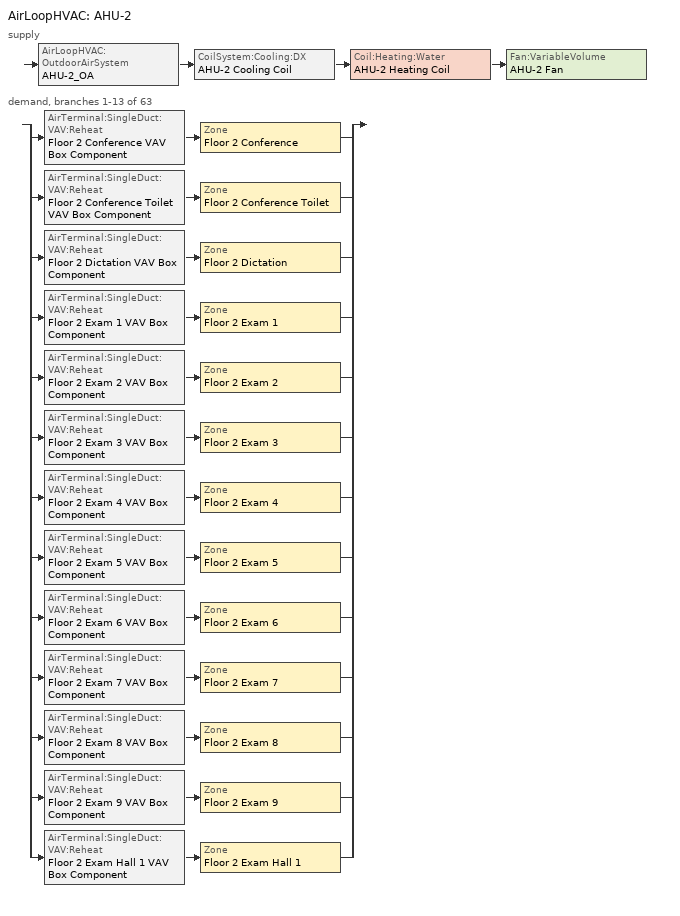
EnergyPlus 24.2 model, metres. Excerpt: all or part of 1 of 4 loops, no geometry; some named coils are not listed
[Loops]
AirLoopHVAC 'AHU-2'
 supply: AirLoopHVAC:OutdoorAirSystem 'AHU-2_OA' > CoilSystem:Cooling:DX 'AHU-2 Cooling Coil' > Coil:Heating:Water 'AHU-2 Heating Coil' > Fan:VariableVolume 'AHU-2 Fan'
 demand, branches 1-13 of 63: split
  | AirTerminal:SingleDuct:VAV:Reheat 'Floor 2 Conference VAV Box Component' > Zone 'Floor 2 Conference'
  | AirTerminal:SingleDuct:VAV:Reheat 'Floor 2 Conference Toilet VAV Box Component' > Zone 'Floor 2 Conference Toilet'
  | AirTerminal:SingleDuct:VAV:Reheat 'Floor 2 Dictation VAV Box Component' > Zone 'Floor 2 Dictation'
  | AirTerminal:SingleDuct:VAV:Reheat 'Floor 2 Exam 1 VAV Box Component' > Zone 'Floor 2 Exam 1'
  | AirTerminal:SingleDuct:VAV:Reheat 'Floor 2 Exam 2 VAV Box Component' > Zone 'Floor 2 Exam 2'
  | AirTerminal:SingleDuct:VAV:Reheat 'Floor 2 Exam 3 VAV Box Component' > Zone 'Floor 2 Exam 3'
  | AirTerminal:SingleDuct:VAV:Reheat 'Floor 2 Exam 4 VAV Box Component' > Zone 'Floor 2 Exam 4'
  | AirTerminal:SingleDuct:VAV:Reheat 'Floor 2 Exam 5 VAV Box Component' > Zone 'Floor 2 Exam 5'
  | AirTerminal:SingleDuct:VAV:Reheat 'Floor 2 Exam 6 VAV Box Component' > Zone 'Floor 2 Exam 6'
  | AirTerminal:SingleDuct:VAV:Reheat 'Floor 2 Exam 7 VAV Box Component' > Zone 'Floor 2 Exam 7'
  | AirTerminal:SingleDuct:VAV:Reheat 'Floor 2 Exam 8 VAV Box Component' > Zone 'Floor 2 Exam 8'
  | AirTerminal:SingleDuct:VAV:Reheat 'Floor 2 Exam 9 VAV Box Component' > Zone 'Floor 2 Exam 9'
  | AirTerminal:SingleDuct:VAV:Reheat 'Floor 2 Exam Hall 1 VAV Box Component' > Zone 'Floor 2 Exam Hall 1'
[EnergyManagementSystem:Sensor]
Name | Output:Variable or Output:Meter Index Key | Output:Variable or Output:Meter
ahu_2_OA_VRP | AHU-2 | Air System Outdoor Air Mechanical Ventilation Requested Mass Flow Rate
ahu_2_OA | AHU-2 | Air System Outdoor Air Mass Flow Rate
ahu_2_SUPPLY_FLOW | AHU-2_OA-AHU-2_CoolCNode | System Node Standard Density Volume Flow Rate
[DesignSpecification:ZoneAirDistribution] Zone Air Distribution Effectiveness in Cooling Mode=1; Zone Air Distribution Effectiveness in Heating Mode=1
Name | Minimum Zone Ventilation Efficiency
VAV_Zone_AirDistribution | 0.6
CM DSZAD Building
[Sizing:System]
AHU-2: Type of Load to Size On=Sensible; Design Outdoor Air Flow Rate {m3/s}=2.5121; Central Heating Maximum System Air Flow Ratio=1; Preheat Design Temperature {C}=7; Preheat Design Humidity Ratio {kgWater/kgDryAir}=0.008; Precool Design Temperature {C}=12.8; Precool Design Humidity Ratio {kgWater/kgDryAir}=0.008; Central Cooling Design Supply Air Temperature {C}=12.8; Central Heating Design Supply Air Temperature {C}=-15; Type of Zone Sum to Use=Coincident; 100% Outdoor Air in Cooling=No; 100% Outdoor Air in Heating=No; Central Cooling Design Supply Air Humidity Ratio {kgWater/kgDryAir}=0.0078; Central Heating Design Supply Air Humidity Ratio {kgWater/kgDryAir}=0.0078; Cooling Supply Air Flow Rate Method=DesignDay; Cooling Supply Air Flow Rate {m3/s}=0; Heating Supply Air Flow Rate Method=DesignDay; Heating Supply Air Flow Rate {m3/s}=0; System Outdoor Air Method=ZoneSum
[AirLoopHVAC]
AHU-2: Design Supply Air Flow Rate {m3/s}=AUTOSIZE
[SetpointManager:MixedAir] Control Variable=Temperature
Name | Setpoint Node or NodeList
AHU-2_CoolC SAT Manager | AHU-2_CoolC-AHU-2_HeatCNode
AHU-2_HeatC MixedAir Manager | AHU-2_HeatC-AHU-2 FanNode
AHU-2_OAMixed Air Temp Manager | AHU-2_OA-AHU-2_CoolCNode
[Controller:OutdoorAir]
AHU-2_OA_Controller: Minimum Outdoor Air Flow Rate {m3/s}=0; Maximum Outdoor Air Flow Rate {m3/s}=AUTOSIZE; Economizer Control Type=DifferentialEnthalpy; Economizer Control Action Type=ModulateFlow; Economizer Maximum Limit Dry-Bulb Temperature {C}=18.3; Economizer Maximum Limit Enthalpy {J/kg}=64000; Lockout Type=LockoutWithHeating; Minimum Limit Type=FixedMinimum; Minimum Outdoor Air Schedule=BLDG_OA_SCH; Minimum Fraction of Outdoor Air Schedule=BLDG_OA_FRAC_SCH; Maximum Fraction of Outdoor Air Schedule=AHU-2 Max OA Fraction; Mechanical Ventilation Controller=AHU-2_DCV
[CoilSystem:Cooling:DX]
AHU-2 Cooling Coil: Availability Schedule=Always_On; Cooling Coil=AHU-2 Cooling Coil
[Fan:VariableVolume]
AHU-2 Fan: Availability Schedule=HVACOperationSchd; Fan Total Efficiency=0.61165; Pressure Rise {Pa}=1314.72; Maximum Flow Rate {m3/s}=AUTOSIZE; Fan Power Minimum Flow Rate Input Method=FixedFlowRate; Fan Power Minimum Air Flow Rate {m3/s}=0; Motor Efficiency=0.941; Motor In Airstream Fraction=1; Fan Power Coefficient 1=0.0408; Fan Power Coefficient 2=0.088; Fan Power Coefficient 3=-0.0729; Fan Power Coefficient 4=0.9437; Fan Power Coefficient 5=0
[Controller:MechanicalVentilation]
AHU-2_DCV: BLDG_OA_SCH, Yes, Standard62.1VentilationRateProcedure, Floor 2 Conference, SZ DSOA Floor 2 Conference, CM DSZAD Building, Floor 2 Conference Toilet, SZ DSOA Floor 2 Conference Toilet, CM DSZAD Building, Floor 2 Dictation, SZ DSOA Floor 2 Dictation, CM DSZAD Building, Floor 2 Exam 1, SZ DSOA Floor 2 Exam 1, CM DSZAD Building, Floor 2 Exam 2, SZ DSOA Floor 2 Exam 2, CM DSZAD Building, Floor 2 Exam 3, SZ DSOA Floor 2 Exam 3, CM DSZAD Building, Floor 2 Exam 4, SZ DSOA Floor 2 Exam 4, CM DSZAD Building, Floor 2 Exam 5, SZ DSOA Floor 2 Exam 5, CM DSZAD Building, Floor 2 Exam 6, SZ DSOA Floor 2 Exam 6, CM DSZAD Building, Floor 2 Exam 7, SZ DSOA Floor 2 Exam 7, CM DSZAD Building, Floor 2 Exam 8, SZ DSOA Floor 2 Exam 8, CM DSZAD Building, Floor 2 Exam 9, SZ DSOA Floor 2 Exam 9, CM DSZAD Building, Floor 2 Exam Hall 1, SZ DSOA Floor 2 Exam Hall 1, CM DSZAD Building, Floor 2 Exam Hall 2, SZ DSOA Floor 2 Exam Hall 2, CM DSZAD Building, Floor 2 Exam Hall 3, SZ DSOA Floor 2 Exam Hall 3, CM DSZAD Building, Floor 2 Exam Hall 4, SZ DSOA Floor 2 Exam Hall 4, CM DSZAD Building, Floor 2 Exam Hall 5, SZ DSOA Floor 2 Exam Hall 5, CM DSZAD Building, Floor 2 Exam Hall 6, SZ DSOA Floor 2 Exam Hall 6, CM DSZAD Building, Floor 2 Janitor, SZ DSOA Floor 2 Janitor, CM DSZAD Building, Floor 2 Lounge, SZ DSOA Floor 2 Lounge, CM DSZAD Building, Floor 2 Nurse Station 1, SZ DSOA Floor 2 Nurse Station 1, CM DSZAD Building, Floor 2 Nurse Station 2, SZ DSOA Floor 2 Nurse Station 2, CM DSZAD Building, Floor 2 Office, SZ DSOA Floor 2 Office, CM DSZAD Building, Floor 2 Office Hall, SZ DSOA Floor 2 Office Hall, CM DSZAD Building, Floor 2 Reception, SZ DSOA Floor 2 Reception, CM DSZAD Building, Floor 2 Reception Hall, SZ DSOA Floor 2 Reception Hall, CM DSZAD Building, Floor 2 Reception Toilet, SZ DSOA Floor 2 Reception Toilet, CM DSZAD Building, Floor 2 Scheduling 1, SZ DSOA Floor 2 Scheduling 1, CM DSZAD Building, Floor 2 Scheduling 2, SZ DSOA Floor 2 Scheduling 2, CM DSZAD Building, Floor 2 Storage 1, SZ DSOA Floor 2 Storage 1, CM DSZAD Building, Floor 2 Storage 2, SZ DSOA Floor 2 Storage 2, CM DSZAD Building, Floor 2 Storage 3, SZ DSOA Floor 2 Storage 3, CM DSZAD Building, Floor 2 Utility, SZ DSOA Floor 2 Utility, CM DSZAD Building, Floor 2 Work, SZ DSOA Floor 2 Work, CM DSZAD Building, Floor 2 Work Hall, SZ DSOA Floor 2 Work Hall, CM DSZAD Building, Floor 2 Work Toilet, SZ DSOA Floor 2 Work Toilet, CM DSZAD Building, Floor 2 X-Ray, SZ DSOA Floor 2 X-Ray, CM DSZAD Building, Floor 3 Dressing Room, SZ DSOA Floor 3 Dressing Room, CM DSZAD Building, Floor 3 Elevator Hall, SZ DSOA Floor 3 Elevator Hall, CM DSZAD Building, Floor 3 Humid, SZ DSOA Floor 3 Humid, CM DSZAD Building, Floor 3 Janitor, SZ DSOA Floor 3 Janitor, CM DSZAD Building, Floor 3 Locker, SZ DSOA Floor 3 Locker, CM DSZAD Building, Floor 3 Lounge, SZ DSOA Floor 3 Lounge, CM DSZAD Building, Floor 3 Lounge Toilet, SZ DSOA Floor 3 Lounge Toilet, CM DSZAD Building, Floor 3 Mechanical, SZ DSOA Floor 3 Mechanical, CM DSZAD Building, Floor 3 Mechanical Hall, SZ DSOA Floor 3 Mechanical Hall, CM DSZAD Building, Floor 3 Office, SZ DSOA Floor 3 Office, CM DSZAD Building, Floor 3 Office Hall, SZ DSOA Floor 3 Office Hall, CM DSZAD Building, Floor 3 Office Toilet, SZ DSOA Floor 3 Office Toilet, CM DSZAD Building, Floor 3 Physical Therapy 1, SZ DSOA Floor 3 Physical Therapy 1, CM DSZAD Building, Floor 3 Physical Therapy 2, SZ DSOA Floor 3 Physical Therapy 2, CM DSZAD Building, Floor 3 Physical Therapy Toilet, SZ DSOA Floor 3 Physical Therapy Toilet, CM DSZAD Building, Floor 3 Storage 1, SZ DSOA Floor 3 Storage 1, CM DSZAD Building, Floor 3 Storage 2, SZ DSOA Floor 3 Storage 2, CM DSZAD Building, Floor 3 Treatment, SZ DSOA Floor 3 Treatment, CM DSZAD Building, Floor 3 Undeveloped 1, SZ DSOA Floor 3 Undeveloped 1, CM DSZAD Building, Floor 3 Undeveloped 2, SZ DSOA Floor 3 Undeveloped 2, CM DSZAD Building, Floor 3 Utility, SZ DSOA Floor 3 Utility, CM DSZAD Building, Floor 3 Work, SZ DSOA Floor 3 Work, CM DSZAD Building, NE Stair, SZ DSOA NE Stair, CM DSZAD Building, NW Elevator, SZ DSOA NW Elevator, CM DSZAD Building, NW Stair, SZ DSOA NW Stair, CM DSZAD Building, SW Stair, SZ DSOA SW Stair, CM DSZAD Building
[Coil:Cooling:DX:TwoSpeed]
AHU-2 Cooling Coil: Availability Schedule=Always_On; High Speed Gross Rated Total Cooling Capacity {W}=AUTOSIZE; High Speed Rated Sensible Heat Ratio=AUTOSIZE; High Speed Gross Rated Cooling COP {W/W}=3.46437; High Speed Rated Air Flow Rate {m3/s}=AUTOSIZE; Total Cooling Capacity Function of Temperature Curve=LgDX_OpHC_CapFT; Total Cooling Capacity Function of Flow Fraction Curve=LgDX_OpHC_CapFF; Energy Input Ratio Function of Temperature Curve=LgDX_OpHC_EIRFT; Energy Input Ratio Function of Flow Fraction Curve=LgDX_OpHC_EIRFF; Part Load Fraction Correlation Curve=LgDX_OpHC_PLR; Low Speed Gross Rated Total Cooling Capacity {W}=AUTOSIZE; Low Speed Gross Rated Sensible Heat Ratio=AUTOSIZE; Low Speed Gross Rated Cooling COP {W/W}=3.46437; Low Speed Rated Air Flow Rate {m3/s}=AUTOSIZE; Low Speed Total Cooling Capacity Function of Temperature Curve=LgDX_OpHC_CapFT; Low Speed Energy Input Ratio Function of Temperature Curve=LgDX_OpHC_EIRFT
[Coil:Heating:Water]
AHU-2 Heating Coil: Availability Schedule=Always_On; U-Factor Times Area Value {W/K}=AUTOSIZE; Maximum Water Flow Rate {m3/s}=AUTOSIZE; Performance Input Method=UFactorTimesAreaAndDesignWaterFlowRate; Rated Capacity {W}=AUTOSIZE; Rated Inlet Water Temperature {C}=82.22; Rated Inlet Air Temperature {C}=-20; Rated Outlet Water Temperature {C}=54.44; Rated Outlet Air Temperature {C}=12.8
[Controller:WaterCoil]
AHU-2_HeatC_Controller: Control Variable=Temperature; Action=NORMAL; Actuator Variable=FLOW; Controller Convergence Tolerance {deltaC}=0.0001; Maximum Actuated Flow {m3/s}=AUTOSIZE; Minimum Actuated Flow {m3/s}=0
[Sizing:Zone] Zone Cooling Design Supply Air Temperature Input Method=SupplyAirTemperature; Zone Cooling Design Supply Air Temperature {C}=12.8; Zone Heating Design Supply Air Temperature Input Method=SupplyAirTemperature; Zone Heating Design Supply Air Temperature {C}=40; Zone Cooling Design Supply Air Humidity Ratio {kgWater/kgDryAir}=0.0085; Zone Heating Design Supply Air Humidity Ratio {kgWater/kgDryAir}=0.008; Cooling Design Air Flow Rate {m3/s}=0; Cooling Minimum Air Flow Fraction=0; Heating Design Air Flow Method=DesignDay; Heating Design Air Flow Rate {m3/s}=0; Design Specification Zone Air Distribution Object=VAV_Zone_AirDistribution; Zone Load Sizing Method=Sensible Load Only No Latent Load; Zone Latent Cooling Design Supply Air Humidity Ratio Input Method=HumidityRatioDifference; Zone Cooling Design Supply Air Humidity Ratio Difference {kgWater/kgDryAir}=0.005; Zone Latent Heating Design Supply Air Humidity Ratio Input Method=HumidityRatioDifference; Zone Humidification Design Supply Air Humidity Ratio Difference {kgWater/kgDryAir}=0.005
Name | Design Specification Outdoor Air Object | Cooling Design Air Flow Method | Cooling Minimum Air Flow per Zone Floor Area {m3/s-m2}
Floor 2 Conference | SZ DSOA Floor 2 Conference | DesignDay
Floor 2 Conference Toilet | SZ DSOA Floor 2 Conference Toilet | DesignDayWithLimit | 0
Floor 2 Dictation | SZ DSOA Floor 2 Dictation | DesignDay
Floor 2 Exam 1 | SZ DSOA Floor 2 Exam 1 | DesignDayWithLimit | 0.00507968
Floor 2 Exam 2 | SZ DSOA Floor 2 Exam 2 | DesignDayWithLimit | 0.00507968
Floor 2 Exam 3 | SZ DSOA Floor 2 Exam 3 | DesignDayWithLimit | 0.00507968
Floor 2 Exam 4 | SZ DSOA Floor 2 Exam 4 | DesignDayWithLimit | 0.00507968
Floor 2 Exam 5 | SZ DSOA Floor 2 Exam 5 | DesignDayWithLimit | 0.00507968
Floor 2 Exam 6 | SZ DSOA Floor 2 Exam 6 | DesignDayWithLimit | 0.00507968
Floor 2 Exam 7 | SZ DSOA Floor 2 Exam 7 | DesignDayWithLimit | 0.00507968
Floor 2 Exam 8 | SZ DSOA Floor 2 Exam 8 | DesignDayWithLimit | 0.00507968
Floor 2 Exam 9 | SZ DSOA Floor 2 Exam 9 | DesignDayWithLimit | 0.00507968
Floor 2 Exam Hall 1 | SZ DSOA Floor 2 Exam Hall 1 | DesignDay
[DesignSpecification:OutdoorAir]
Name | Outdoor Air Method | Outdoor Air Flow per Zone Floor Area {m3/s-m2} | Outdoor Air Flow per Person {m3/s-person}
SZ DSOA Floor 2 Conference | Flow/Area | 0.0015748
SZ DSOA Floor 2 Conference Toilet; SZ DSOA Floor 2 Reception Toilet; SZ DSOA Floor 2 Work Toilet; SZ DSOA Floor 3 Lounge Toilet; SZ DSOA Floor 3 Mechanical; SZ DSOA Floor 3 Office Toilet; SZ DSOA Floor 3 Physical Therapy Toilet; SZ DSOA NW Elevator | Flow/Area | 0
SZ DSOA Floor 2 Dictation; SZ DSOA Floor 2 Office; SZ DSOA Floor 2 Scheduling 1; SZ DSOA Floor 2 Scheduling 2; SZ DSOA Floor 2 Work; SZ DSOA Floor 3 Dressing Room; SZ DSOA Floor 3 Humid; SZ DSOA Floor 3 Office; SZ DSOA Floor 3 Work | Flow/Area | 0.0004318
SZ DSOA Floor 2 Exam 1; SZ DSOA Floor 2 Exam 2; SZ DSOA Floor 2 Exam 3; SZ DSOA Floor 2 Exam 4; SZ DSOA Floor 2 Exam 5; SZ DSOA Floor 2 Exam 6; SZ DSOA Floor 2 Exam 7; SZ DSOA Floor 2 Exam 8; SZ DSOA Floor 2 Exam 9; SZ DSOA Floor 2 X-Ray; SZ DSOA Floor 3 Treatment | Flow/Area | 0.001524
SZ DSOA Floor 2 Exam Hall 1; SZ DSOA Floor 2 Exam Hall 2; SZ DSOA Floor 2 Exam Hall 3; SZ DSOA Floor 2 Exam Hall 4; SZ DSOA Floor 2 Exam Hall 5; SZ DSOA Floor 2 Exam Hall 6; SZ DSOA Floor 2 Office Hall; SZ DSOA Floor 2 Reception Hall; SZ DSOA Floor 2 Work Hall; SZ DSOA Floor 3 Elevator Hall; SZ DSOA Floor 3 Mechanical Hall; SZ DSOA Floor 3 Office Hall; SZ DSOA NE Stair; SZ DSOA NW Stair; SZ DSOA SW Stair | Flow/Area | 0.0003048
SZ DSOA Floor 2 Janitor; SZ DSOA Floor 2 Storage 1; SZ DSOA Floor 2 Storage 2; SZ DSOA Floor 2 Storage 3; SZ DSOA Floor 2 Utility; SZ DSOA Floor 3 Janitor; SZ DSOA Floor 3 Storage 1; SZ DSOA Floor 3 Storage 2; SZ DSOA Floor 3 Undeveloped 1; SZ DSOA Floor 3 Undeveloped 2; SZ DSOA Floor 3 Utility | Flow/Area | 0.000609599
SZ DSOA Floor 2 Lounge; SZ DSOA Floor 3 Locker; SZ DSOA Floor 3 Lounge | Flow/Area | 0.000685799
SZ DSOA Floor 2 Nurse Station 1; SZ DSOA Floor 2 Nurse Station 2 | Flow/Area | 0.000812799
SZ DSOA Floor 2 Reception | Sum | 0.0003048 | 0.00235974
SZ DSOA Floor 3 Physical Therapy 1; SZ DSOA Floor 3 Physical Therapy 2 | Sum | 0 | 0.00707921
[ZoneControl:Thermostat] Control Type Schedule=Dual Zone Control Type Sched
Name | Zone or ZoneList | Control 1
Floor 2 Conference Thermostat | Floor 2 Conference | Floor 2 Conference Dual SP Control
Floor 2 Conference Toilet Thermostat | Floor 2 Conference Toilet | Floor 2 Conference Toilet Dual SP Control
Floor 2 Dictation Thermostat | Floor 2 Dictation | Floor 2 Dictation Dual SP Control
Floor 2 Exam 1 Thermostat | Floor 2 Exam 1 | Floor 2 Exam 1 Dual SP Control
Floor 2 Exam 2 Thermostat | Floor 2 Exam 2 | Floor 2 Exam 2 Dual SP Control
Floor 2 Exam 3 Thermostat | Floor 2 Exam 3 | Floor 2 Exam 3 Dual SP Control
Floor 2 Exam 4 Thermostat | Floor 2 Exam 4 | Floor 2 Exam 4 Dual SP Control
Floor 2 Exam 5 Thermostat | Floor 2 Exam 5 | Floor 2 Exam 5 Dual SP Control
Floor 2 Exam 6 Thermostat | Floor 2 Exam 6 | Floor 2 Exam 6 Dual SP Control
Floor 2 Exam 7 Thermostat | Floor 2 Exam 7 | Floor 2 Exam 7 Dual SP Control
Floor 2 Exam 8 Thermostat | Floor 2 Exam 8 | Floor 2 Exam 8 Dual SP Control
Floor 2 Exam 9 Thermostat | Floor 2 Exam 9 | Floor 2 Exam 9 Dual SP Control
Floor 2 Exam Hall 1 Thermostat | Floor 2 Exam Hall 1 | Floor 2 Exam Hall 1 Dual SP Control
[ThermostatSetpoint:DualSetpoint] Heating Setpoint Temperature Schedule=HTGSETP_SCH_YES_OPTIMUM; Cooling Setpoint Temperature Schedule=CLGSETP_SCH_YES_OPTIMUM
Floor 2 Conference Dual SP Control; Floor 2 Conference Toilet Dual SP Control; Floor 2 Dictation Dual SP Control; Floor 2 Exam 1 Dual SP Control; Floor 2 Exam 2 Dual SP Control; Floor 2 Exam 3 Dual SP Control; Floor 2 Exam 4 Dual SP Control; Floor 2 Exam 5 Dual SP Control; Floor 2 Exam 6 Dual SP Control; Floor 2 Exam 7 Dual SP Control; Floor 2 Exam 8 Dual SP Control; Floor 2 Exam 9 Dual SP Control; Floor 2 Exam Hall 1 Dual SP Control
[Zone equipment]
Floor 2 Conference: Floor 2 Conference VAV Box Component
Floor 2 Conference Toilet: Floor 2 Conference Toilet Exhaust Fan, Floor 2 Conference Toilet VAV Box Component
Floor 2 Dictation: Floor 2 Dictation VAV Box Component
Floor 2 Exam 1: Floor 2 Exam 1 VAV Box Component
Floor 2 Exam 2: Floor 2 Exam 2 VAV Box Component
Floor 2 Exam 3: Floor 2 Exam 3 VAV Box Component
Floor 2 Exam 4: Floor 2 Exam 4 VAV Box Component
Floor 2 Exam 5: Floor 2 Exam 5 VAV Box Component
Floor 2 Exam 6: Floor 2 Exam 6 VAV Box Component
Floor 2 Exam 7: Floor 2 Exam 7 VAV Box Component
Floor 2 Exam 8: Floor 2 Exam 8 VAV Box Component
Floor 2 Exam 9: Floor 2 Exam 9 VAV Box Component
Floor 2 Exam Hall 1: Floor 2 Exam Hall 1 VAV Box Component
[AirTerminal:SingleDuct:VAV:Reheat] Availability Schedule=Always_On; Maximum Air Flow Rate {m3/s}=AUTOSIZE; Zone Minimum Air Flow Input Method=Constant; Maximum Hot Water or Steam Flow Rate {m3/s}=AUTOSIZE; Minimum Hot Water or Steam Flow Rate {m3/s}=0; Convergence Tolerance=0.001; Damper Heating Action=ReverseWithLimits; Maximum Flow Fraction During Reheat=0.5; Maximum Reheat Air Temperature {C}=40
Name | Constant Minimum Air Flow Fraction | Reheat Coil
Floor 2 Conference VAV Box Component | 0.322 | Floor 2 Conference VAV Box Reheat Coil
Floor 2 Conference Toilet VAV Box Component | 1 | Floor 2 Conference Toilet VAV Box Reheat Coil
Floor 2 Dictation VAV Box Component | 0.138 | Floor 2 Dictation VAV Box Reheat Coil
Floor 2 Exam 1 VAV Box Component | 0.51 | Floor 2 Exam 1 VAV Box Reheat Coil
Floor 2 Exam 2 VAV Box Component | 1 | Floor 2 Exam 2 VAV Box Reheat Coil
Floor 2 Exam 3 VAV Box Component | 1 | Floor 2 Exam 3 VAV Box Reheat Coil
Floor 2 Exam 4 VAV Box Component | 0.64 | Floor 2 Exam 4 VAV Box Reheat Coil
Floor 2 Exam 5 VAV Box Component | 0.69 | Floor 2 Exam 5 VAV Box Reheat Coil
Floor 2 Exam 6 VAV Box Component | 0.94 | Floor 2 Exam 6 VAV Box Reheat Coil
Floor 2 Exam 7 VAV Box Component | 1 | Floor 2 Exam 7 VAV Box Reheat Coil
Floor 2 Exam 8 VAV Box Component | 0.93 | Floor 2 Exam 8 VAV Box Reheat Coil
Floor 2 Exam 9 VAV Box Component | 1 | Floor 2 Exam 9 VAV Box Reheat Coil
Floor 2 Exam Hall 1 VAV Box Component | 0.109 | Floor 2 Exam Hall 1 VAV Box Reheat Coil
[Fan:ZoneExhaust]
Floor 2 Conference Toilet Exhaust Fan: Availability Schedule=BLDG_OA_SCH; Fan Total Efficiency=0.31; Pressure Rise {Pa}=249.1; Maximum Flow Rate {m3/s}=0.0503379; Balanced Exhaust Fraction Schedule=AHU_2 Balanced Exhaust Fraction Schedule
[SetpointManager:Warmest]
AHU-2 Supply Air Temperature Manager: Control Variable=Temperature; HVAC Air Loop=AHU-2; Minimum Setpoint Temperature {C}=12.8; Maximum Setpoint Temperature {C}=15.6; Strategy=MaximumTemperature; Setpoint Node or NodeList=AHU-2 Supply Equipment Outlet Node
[Schedule:Compact]
ALWAYS_ON: Through: 12/31, For: AllDays, Until: 24:00, 1
HVACOperationSchd: Through: 12/31, For: Weekdays, Until: 06:00, 0, Until: 19:00, 1, Until: 24:00, 0, For: Saturdays, Until: 06:00, 0, Until: 19:00, 1, Until: 24:00, 0, For: SummerDesignDay, Until: 06:00, 0, Until: 19:00, 1, Until: 24:00, 0, For: WinterDesignDay, Until: 06:00, 0, Until: 19:00, 1, Until: 24:00, 0, For: Sunday Holidays AllOtherDays, Until: 06:00, 0, Until: 19:00, 0, Until: 24:00, 0
Dual Zone Control Type Sched: Through: 12/31, For: AllDays, Until: 24:00, 4
HTGSETP_SCH_YES_OPTIMUM: Through: 12/31, For: Weekdays, Until: 05:00, 18.3, Until: 06:00, 19.4, Until: 07:00, 20, Until: 18:00, 21.1, Until: 24:00, 18.3, For: SummerDesignDay, Until: 05:00, 18.3, Until: 18:00, 21.1, Until: 24:00, 18.3, For: WinterDesignDay, Until: 07:00, 18.3, Until: 18:00, 21.1, Until: 24:00, 18.3, For: Saturdays, Until: 05:00, 18.3, Until: 06:00, 19.4, Until: 07:00, 20, Until: 15:00, 21.1, Until: 24:00, 18.3, For: Sunday Holidays AllOtherDays, Until: 24:00, 18.3
CLGSETP_SCH_YES_OPTIMUM: Through: 12/31, For: Weekdays, Until: 05:00, 25, Until: 06:00, 23.9, Until: 07:00, 23.3, Until: 18:00, 22.2, Until: 24:00, 25, For: SummerDesignDay, Until: 07:00, 25, Until: 18:00, 22.2, Until: 24:00, 25, For: WinterDesignDay, Until: 07:00, 25, Until: 15:00, 22.2, Until: 24:00, 25, For: Saturdays, Until: 05:00, 25, Until: 06:00, 23.9, Until: 07:00, 23.3, Until: 15:00, 22.2, Until: 24:00, 25, For: Sunday Holidays AllOtherDays, Until: 24:00, 25
BLDG_OA_SCH: Through: 12/31, For: Weekdays, Until: 06:00, 0, Until: 19:00, 1, Until: 24:00, 0, For: SummerDesignDay, Until: 06:00, 0, Until: 19:00, 1, Until: 24:00, 0, For: WinterDesignDay, Until: 06:00, 0, Until: 19:00, 1, Until: 24:00, 0, For: Saturday, Until: 06:00, 0, Until: 19:00, 1, Until: 24:00, 0, For: Sunday Holidays AllOtherDays, Until: 24:00, 0
BLDG_OA_FRAC_SCH: Through: 12/31, For: Weekdays, Until: 06:00, 0, Until: 19:00, 0.25, Until: 24:00, 0, For: SummerDesignDay, Until: 06:00, 0, Until: 19:00, 0.25, Until: 24:00, 0, For: WinterDesignDay, Until: 06:00, 0, Until: 19:00, 0.25, Until: 24:00, 0, For: Saturday, Until: 06:00, 0, Until: 19:00, 0.25, Until: 24:00, 0, For: Sunday Holidays AllOtherDays, Until: 24:00, 0
AHU_2 Balanced Exhaust Fraction Schedule: Through: 12/31, For: Weekdays, Until: 06:00, 0, Until: 18:00, 1, Until: 24:00, 0, For: SummerDesignDay, Until: 06:00, 0, Until: 18:00, 1, Until: 24:00, 0, For: WinterDesignDay, Until: 06:00, 0, Until: 18:00, 1, Until: 24:00, 0, For: Saturday, Until: 06:00, 0, Until: 18:00, 1, Until: 24:00, 0, For: Sunday Holidays AllOtherDays, Until: 24:00, 0
[Schedule:Constant]
AHU-2 Max OA Fraction: 1
[Curve:Quadratic]
Name | Coefficient1 Constant | Coefficient2 x | Coefficient3 x**2 | Minimum Value of x | Maximum Value of x
LgDX_OpHC_CapFF | 0.77136 | 0.34053 | -0.11088 | 0.75918 | 1.13877
LgDX_OpHC_EIRFF | 1.2055 | -0.32953 | 0.12308 | 0.75918 | 1.13877
LgDX_OpHC_PLR | 0.771 | 0.229 | 0 | 0 | 1
[Curve:Biquadratic] Minimum Value of x=17; Maximum Value of x=22; Minimum Value of y=13; Maximum Value of y=46
Name | Coefficient1 Constant | Coefficient2 x | Coefficient3 x**2 | Coefficient4 y | Coefficient5 y**2 | Coefficient6 x*y
LgDX_OpHC_CapFT | 0.42415 | 0.04426 | -0.00042 | 0.00333 | -0.00008 | -0.00021
LgDX_OpHC_EIRFT | 1.23649 | -0.02431 | 0.00057 | -0.01434 | 0.00063 | -0.00038
